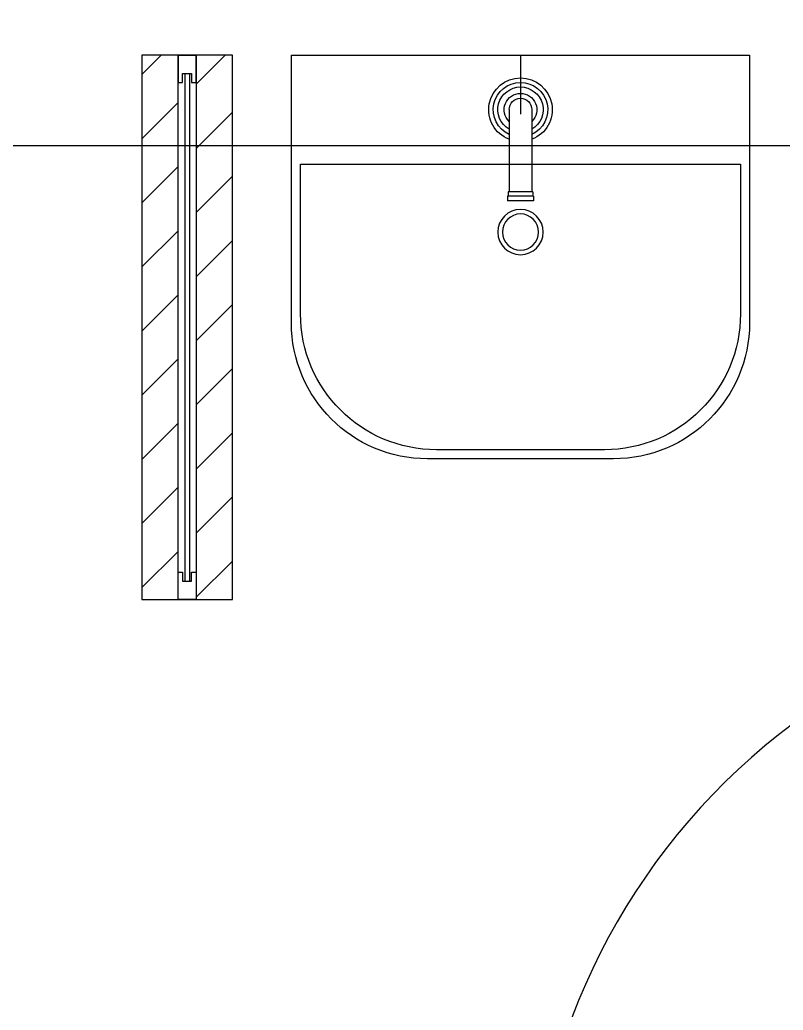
# Model space of a CAD drawing. Header units: millimetres. Extents: x -7413 to 64677, y 6112 to 38711.
# Drawn here: x 25583 to 26425, y 35912 to 37004 of the extents above; entities that cross this region are included whole.
import ezdxf

# ---------------------------------------------------------------- set-up
doc = ezdxf.new("R2010")
doc.units = ezdxf.units.MM
doc.header["$LTSCALE"] = 100
for name, color, linetype in [('03-WAL NEW', 3, 'Continuous'), ('07-DIM WAL', 5, 'Continuous'), ('CO-BATH', 6, 'Continuous'), ('CO-DOOR', 8, 'Continuous'), ('외곽선', 2, 'Continuous'), ('치수선', 1, 'Continuous')]:
    doc.layers.add(name, color=color, linetype=linetype)
pattern_1 = [(45, (-204536.533, -63132.586), (-35.355339, 35.355339), [])]

# ---------------------------------------------------------------- blocks, each defined once
blk = doc.blocks.new('평면도')
at = {"layer": 'CO-DOOR'}
blk.add_arc((19374.6, 15070.5), 721.7, 356.6951, 95.5225, dxfattribs=at)
at = {"layer": '외곽선'}
blk.add_lwpolyline([(20590.1, 14978.9), (20590.1, 16980.9), (19345.1, 16980.9), (19345.1, 15828.9), (19145.1, 15828.9), (19145.1, 17180.9), (21183.1, 17180.9), (21183.1, 16580.9), (22236.1, 16580.9), (22236.1, 20089.9), (21636.1, 20089.9), (21636.1, 20289.9), (22236.1, 20289.9), (22236.1, 21504.9), (21636.1, 21504.9), (21636.1, 21704.9)], dxfattribs=at)
blk = doc.blocks.new('B-003')
blk.add_line((0, 0), (0, -65))
at = {"layer": 'CO-BATH'}
for p, q in [((-252.5, 0), (-252.5, -295)), ((252.5, 0), (-252.5, 0)), ((252.5, -295), (252.5, 0)), ((-102.5, -445), (102.5, -445))]:
    blk.add_line(p, q, dxfattribs=at)
at = {"layer": 'CO-BATH', "color": 8}
for p, q in [((-12.5, -60), (-12.5, -150.5)), ((12.5, -60), (12.5, -150.5)), ((-242.5, -120), (-242.5, -285)), ((242.5, -120), (-242.5, -120)), ((242.5, -285), (242.5, -120)), ((-13.5, -150.5), (-13.5, -155.5)), ((13.5, -150.5), (13.5, -155.5)), ((-14.5, -155.5), (-14.5, -160.5)), ((-14.5, -160.5), (14.5, -160.5)), ((14.5, -155.5), (14.5, -160.5)), ((-92.5, -435), (92.5, -435))]:
    blk.add_line(p, q, dxfattribs=at)
at = {"layer": 'CO-BATH', "color": 251}
for p, q in [((-13.5, -150.5), (13.5, -150.5)), ((-14.5, -155.5), (14.5, -155.5))]:
    blk.add_line(p, q, dxfattribs=at)
at = {"layer": 'CO-BATH', "color": 8}
blk.add_circle((0, -195), 25, dxfattribs=at)
at = {"layer": 'CO-BATH', "color": 251}
blk.add_circle((0, -195), 20, dxfattribs=at)
at = {"layer": 'CO-BATH', "color": 8}
for centre, radius, start, end in [((0, -60), 35, 290.9248, 249.0751), ((0, -60), 12.5, 360, 180), ((-92.5, -285), 150, 180, 270), ((92.5, -285), 150, 270, 0)]:
    blk.add_arc(centre, radius, start, end, dxfattribs=at)
at = {"layer": 'CO-BATH', "color": 251}
for radius, start, end in [(30, 294.6243, 245.3757), (25, 300, 240), (18, 313.9829, 226.017)]:
    blk.add_arc((0, -60), radius, start, end, dxfattribs=at)
at = {"layer": 'CO-BATH'}
for centre, start, end in [((-102.5, -295), 180, 270), ((102.5, -295), 270, 0)]:
    blk.add_arc(centre, 150, start, end, dxfattribs=at)

msp = doc.modelspace()

# ---------------------------------------------------------------- hatches: boundary and pattern name
at = {"layer": '03-WAL NEW'}
h = msp.add_hatch(dxfattribs=at)
h.set_pattern_fill('_USER', color=8, scale=50, angle=405, pattern_type=0)
h.set_pattern_definition(pattern_1)
h.paths.add_polyline_path([(25717.7, 36364.6), (25757.7, 36364.6), (25757.7, 36934.6), (25757.7, 36964.6), (25717.7, 36964.6)])
h = msp.add_hatch(dxfattribs=at)
h.set_pattern_fill('_USER', color=8, scale=50, angle=405, pattern_type=0)
h.set_pattern_definition(pattern_1)
h.paths.add_polyline_path([(25777.7, 36364.6), (25817.7, 36364.6), (25817.7, 36964.6), (25777.7, 36964.6), (25777.7, 36934.6)])

# ---------------------------------------------------------------- linework, layer by layer
msp.add_lwpolyline([(25717.7, 36964.6), (25717.7, 36364.6), (25817.7, 36364.6), (25817.7, 36964.6)], close=True, dxfattribs=at)
at = {"layer": 'CO-BATH'}
for p, q in [((25765.2, 36944.6), (25765.2, 36384.6)), ((25770.2, 36944.6), (25770.2, 36384.6))]:
    msp.add_line(p, q, dxfattribs=at)
at = {"layer": 'CO-BATH', "color": 8}
msp.add_lwpolyline([(25757.7, 36964.6), (25777.7, 36964.6), (25777.7, 36364.6), (25757.7, 36364.6)], close=True, dxfattribs=at)
at = {"layer": 'CO-BATH'}
for points in [[(25757.7, 36964.6), (25757.7, 36934.6), (25762.7, 36934.6), (25762.7, 36944.6), (25772.7, 36944.6), (25772.7, 36934.6), (25777.7, 36934.6), (25777.7, 36964.6)], [(25757.7, 36364.6), (25757.7, 36394.6), (25762.7, 36394.6), (25762.7, 36384.6), (25772.7, 36384.6), (25772.7, 36394.6), (25777.7, 36394.6), (25777.7, 36364.6)]]:
    msp.add_lwpolyline(points, close=True, dxfattribs=at)

# ---------------------------------------------------------------- block references
at = {"layer": '07-DIM WAL', "xscale": -1}
msp.add_blockref('B-003', (26135.2, 36964.6), dxfattribs=at)
at = {"layer": '치수선', "rotation": 90}
msp.add_blockref('평면도', (41937.7, 16274.5), dxfattribs=at)

doc.saveas('drawing.dxf')
